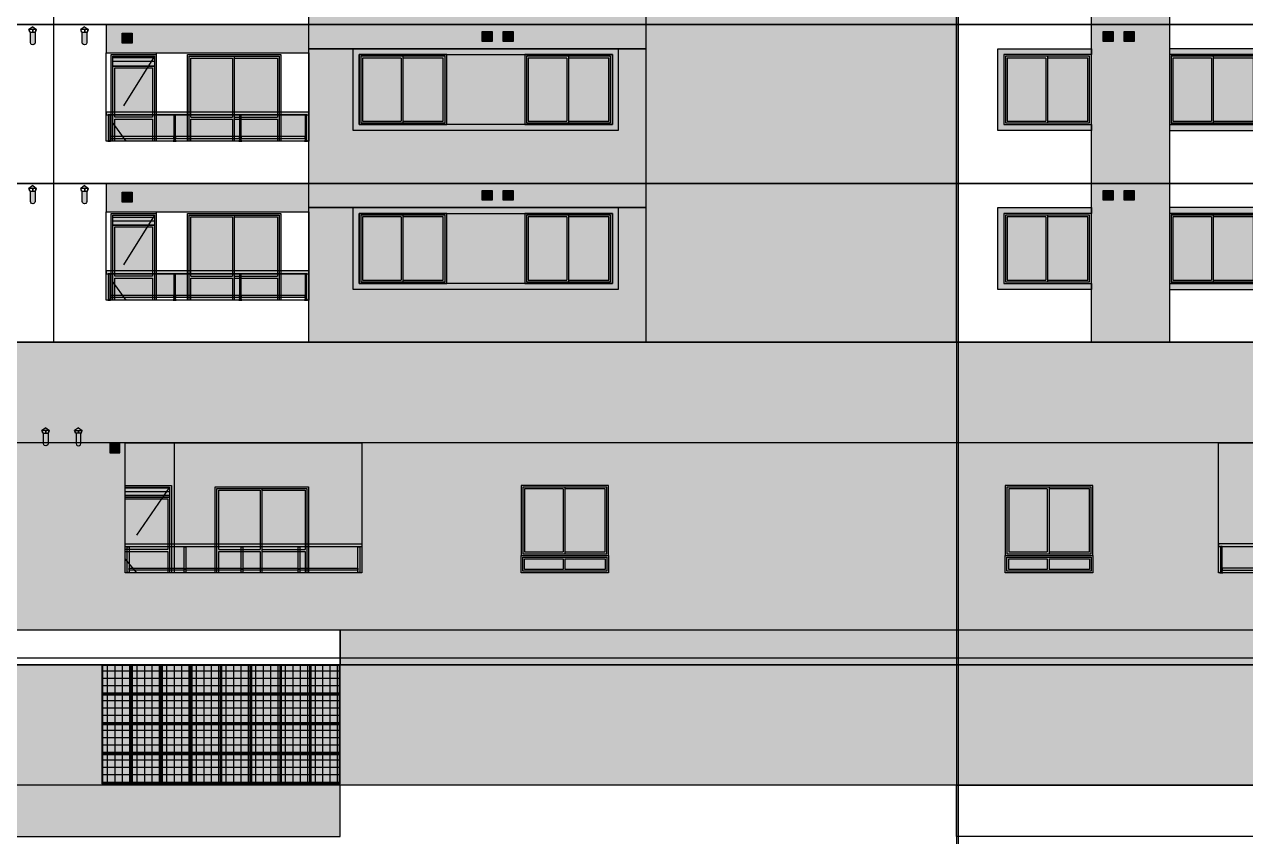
# Model space of a CAD drawing. Header units: metres. Extents: x -9138 to -7768, y 20 to 184.
# Drawn here: x -8591.45 to -8570.55, y 30.56 to 44.46 of the extents above; entities that cross this region are included whole.
import ezdxf
from ezdxf.xclip import XClip

# ---------------------------------------------------------------- set-up
doc = ezdxf.new("R2010")
doc.units = ezdxf.units.M
doc.header["$XCLIPFRAME"] = 0
doc.linetypes.add('CTE ELEV$0$DASHEDX2', pattern=[1.5, 1, -0.5])
for name, color, linetype in [('ARQ-DIM EMBASAM', 2, 'Continuous'), ('CTE ELEV$0$ARQ- FRISO', 7, 'Continuous'), ('CTE ELEV$0$ARQ-AUX', 7, 'Continuous'), ('CTE ELEV$0$ARQ-AUX1', 1, 'Continuous'), ('CTE ELEV$0$ARQ-AUX3', 3, 'Continuous'), ('CTE ELEV$0$ARQ-AUX4', 6, 'Continuous'), ('CTE ELEV$0$ARQ-CAX', 1, 'Continuous'), ('CTE ELEV$0$ARQ-PRJ', 7, 'CTE ELEV$0$DASHEDX2')]:
    doc.layers.add(name, color=color, linetype=linetype)
for name, color, linetype, true_color in [('CTE ELEV$0$COR CASTANHA', 7, 'Continuous', 0x92725d), ('CTE ELEV$0$COR CINZA FECHADO', 7, 'Continuous', 0x56534e), ('CTE ELEV$0$COR PLATINA', 7, 'Continuous', 0xa1a6a3), ('CTE ELEV$0$COR-CAIX', 7, 'Continuous', 0x45494e)]:
    doc.layers.add(name, color=color, linetype=linetype, true_color=true_color)
pattern_1 = [(0, (0.7400407849635293, 2.169163100299187), (0, 0.0635), [])]

# ---------------------------------------------------------------- blocks, each defined once
blk = doc.blocks.new('CTE ELEV$0$V NEOREX 18')
at = {"layer": 'CTE ELEV$0$ARQ-AUX'}
h = blk.add_hatch(dxfattribs=at)
h.set_pattern_fill('NET', color=256, scale=0.04)
h.set_pattern_definition([(0, (0.2549999999999955, 0.5), (0, 0.127), []), (90, (0.2549999999999955, 0.5), (-0.127, 7.776507174585693e-18), [])])
h.paths.add_polyline_path([(0.009999999999990905, 0.5), (0.009999999999990905, 0.01000000000000156), (0.5, 0.01000000000000156), (0.5, 0.5)])
at = {"layer": 'CTE ELEV$0$COR-CAIX'}
h = blk.add_hatch(color=256, dxfattribs=at)
h.dxf.hatch_style = 1
h.paths.add_polyline_path([(0, 0.5100000000000016), (0.5099999999999909, 0.5100000000000016), (0.5099999999999909, 0), (0, 0)])
at = {"layer": 'CTE ELEV$0$ARQ-AUX'}
for points in [[(0, 0.5100000000000016), (0.5099999999999909, 0.5100000000000016), (0.5099999999999909, 0), (0, 0)], [(0.009999999999990905, 0.5), (0.5, 0.5), (0.5, 0.01000000000000156), (0.009999999999990905, 0.01000000000000156)]]:
    blk.add_lwpolyline(points, close=True, dxfattribs=at)
blk = doc.blocks.new('CTE ELEV$0$elev 3 4andar')
at = {"layer": 'CTE ELEV$0$COR PLATINA', "transparency": 33554687}
h = blk.add_hatch(color=256, dxfattribs=at)
h.dxf.hatch_style = 1
h.paths.add_polyline_path([(28.40152276135268, 4.081105744156339), (48.83653105377198, 4.081105744156339), (48.83653105377198, 3.480003047299114), (28.40152276135268, 3.480003047299114)])
h = blk.add_hatch(color=256, dxfattribs=at)
h.dxf.hatch_style = 1
h.paths.add_polyline_path([(0.05502567296571215, 3.479918448314983), (70.55648719600867, 3.479918448314983), (70.55648719600867, 1.420002003640569), (0.05502567296571215, 1.420002003640569)])
at = {"layer": 'CTE ELEV$0$COR PLATINA', "elevation": 7.63427493346594e-06}
for points in [[(28.40152276135268, 4.081105744156339), (48.83653105377198, 4.081105744156339), (48.83653105377198, 3.480003047299114), (28.40152276135268, 3.480003047299114)], [(0.05502567296571215, 3.479918448314983), (70.55648719600867, 3.479918448314983), (70.55648719600867, 1.420002003640569), (0.05502567296571215, 1.420002003640569)]]:
    blk.add_lwpolyline(points, close=True, dxfattribs=at)
at = {"layer": 'Defpoints'}
blk.add_line((0.05502567296935013, 3.600003747892195, -8.282031624183796e-06), (80.613215646963, 3.600003747892202, -8.282031624183796e-06), dxfattribs=at)
at = {"layer": 'CTE ELEV$0$ARQ-AUX1', "xscale": -1}
for p in [(24.83152276135297, 2.969917935751681, 7.63427493346594e-06), (25.34152276135319, 2.969917935751681, 7.63427493346594e-06), (25.85152276135341, 2.969917935751681, 7.63427493346594e-06), (26.36152276135363, 2.969917935751681, 7.63427493346594e-06), (26.87152276135384, 2.969917935751681, 7.63427493346594e-06), (27.38152276135224, 2.969917935751681, 7.63427493346594e-06), (27.89152276135246, 2.969917935751681, 7.63427493346594e-06), (28.40152276135268, 2.969917935751681, 7.63427493346594e-06), (24.83152276135297, 2.459917935751683, 7.63427493346594e-06), (25.34152276135319, 2.459917935751683, 7.63427493346594e-06), (25.85152276135341, 2.459917935751683, 7.63427493346594e-06), (26.36152276135363, 2.459917935751683, 7.63427493346594e-06), (26.87152276135384, 2.459917935751683, 7.63427493346594e-06), (27.38152276135224, 2.459917935751683, 7.63427493346594e-06), (27.89152276135246, 2.459917935751683, 7.63427493346594e-06), (28.40152276135268, 2.459917935751683, 7.63427493346594e-06), (24.83152276135297, 1.949917935751678, 7.63427493346594e-06), (25.34152276135319, 1.949917935751678, 7.63427493346594e-06), (25.85152276135341, 1.949917935751678, 7.63427493346594e-06), (26.36152276135363, 1.949917935751678, 7.63427493346594e-06), (26.87152276135384, 1.949917935751678, 7.63427493346594e-06), (27.38152276135224, 1.949917935751678, 7.63427493346594e-06), (27.89152276135246, 1.949917935751678, 7.63427493346594e-06), (28.40152276135268, 1.949917935751678, 7.63427493346594e-06), (24.83152276135297, 1.43991793575168, 7.63427493346594e-06), (25.34152276135319, 1.43991793575168, 7.63427493346594e-06), (25.85152276135341, 1.43991793575168, 7.63427493346594e-06), (26.36152276135363, 1.43991793575168, 7.63427493346594e-06), (26.87152276135384, 1.43991793575168, 7.63427493346594e-06), (27.38152276135224, 1.43991793575168, 7.63427493346594e-06), (27.89152276135246, 1.43991793575168, 7.63427493346594e-06), (28.40152276135268, 1.43991793575168, 7.63427493346594e-06)]:
    blk.add_blockref('CTE ELEV$0$V NEOREX 18', p, dxfattribs=at)
blk = doc.blocks.new('CTE ELEV$0$V P 160x220')
at = {"layer": 'CTE ELEV$0$COR-CAIX'}
h = blk.add_hatch(color=256, dxfattribs=at)
h.dxf.hatch_style = 1
h.paths.add_polyline_path([(0, 2.174999999999999), (1.600000000000001, 2.174999999999999), (1.600000000000001, 0), (0, 0)])
h = blk.add_hatch(color=254, dxfattribs=at)
h.dxf.hatch_style = 1
h.paths.add_polyline_path([(0.7699999999999996, 2.115000000000001), (0.06000000000000233, 2.115000000000001), (0.06000000000000233, 1.1), (0.7699999999999996, 1.1)])
h.paths.add_polyline_path([(1.539999999999999, 2.115000000000001), (0.8000000000000007, 2.115000000000001), (0.8000000000000007, 1.1), (1.539999999999999, 1.1)])
h.paths.add_polyline_path([(1.539999999999999, 1.07), (0.8000000000000007, 1.07), (0.8000000000000007, 0.05999999999999894), (1.539999999999999, 0.05999999999999894)])
h.paths.add_polyline_path([(0.7699999999999996, 1.07), (0.06000000000000227, 1.07), (0.06000000000000227, 0.05999999999999894), (0.7699999999999996, 0.05999999999999894)])
at = {"layer": 'CTE ELEV$0$ARQ-CAX'}
for p, q in [((0.06000000000000227, 1.1), (0.7699999999999996, 1.1)), ((0.06000000000000227, 1.07), (0.7699999999999996, 1.07)), ((0.8000000000000007, 1.1), (1.539999999999999, 1.1)), ((0.8000000000000007, 1.07), (1.539999999999999, 1.07))]:
    blk.add_line(p, q, dxfattribs=at)
for points in [[(0, 2.174999999999999), (1.600000000000001, 2.174999999999999), (1.600000000000001, 0), (0, 0)], [(0.03000000000000114, 2.145), (1.57, 2.145), (1.57, 0.02999999999999936), (0.03000000000000114, 0.02999999999999936)]]:
    blk.add_lwpolyline(points, close=True, dxfattribs=at)
for points in [[(0.06000000000000227, 1.1), (0.06000000000000227, 2.115000000000001), (0.7699999999999996, 2.115000000000001)], [(0.7699999999999996, 2.115000000000001), (0.7699999999999996, 1.1)], [(0.8000000000000007, 2.145), (0.8000000000000007, 0.02999999999999936)], [(0.8000000000000007, 2.115000000000001), (1.539999999999999, 2.115000000000001), (1.539999999999999, 1.1)], [(0.7699999999999996, 0.05999999999999872), (0.06000000000000227, 0.05999999999999872), (0.06000000000000227, 1.07)], [(0.7699999999999996, 1.07), (0.7699999999999996, 0.05999999999999872)], [(1.539999999999999, 1.07), (1.539999999999999, 0.05999999999999872), (0.8000000000000007, 0.05999999999999872)]]:
    blk.add_lwpolyline(points, dxfattribs=at)
blk = doc.blocks.new('CTE ELEV$0$V J 150x120')
at = {"layer": 'CTE ELEV$0$COR-CAIX'}
h = blk.add_hatch(color=256, dxfattribs=at)
h.dxf.hatch_style = 1
h.paths.add_polyline_path([(1.499999999999773, 1.19999999496485), (0, 1.19999999496485), (0, 0), (1.499999999999773, 0)])
h = blk.add_hatch(color=254, dxfattribs=at)
h.dxf.hatch_style = 1
h.paths.add_polyline_path([(0.7200000000000273, 1.139999994964848), (0.05999999999994543, 1.139999994964848), (0.05999999999994543, 0.06000000000000227), (0.7200000000000273, 0.06000000000000227)])
h.paths.add_polyline_path([(0.75, 0.06000000000000233), (1.439999999999827, 0.06000000000000222), (1.439999999999827, 1.139999994964848), (0.75, 1.139999994964848)])
for points in [[(1.499999999999773, 1.19999999496485), (0, 1.19999999496485), (0, 0), (1.499999999999773, 0)], [(1.470000000000027, 1.169999994964849), (0.02999999999974534, 1.169999994964849), (0.02999999999974534, 0.03000000000000114), (1.470000000000027, 0.03000000000000114)]]:
    blk.add_lwpolyline(points, close=True)
for points in [[(0.7200000000000273, 1.139999994964848), (0.05999999999994543, 1.139999994964848), (0.05999999999994543, 0.06000000000000227), (0.7200000000000273, 0.06000000000000227)], [(0.7200000000000273, 1.139999994964848), (0.7200000000000273, 0.06000000000000227)], [(0.75, 1.169999994964849), (0.75, 0.03000000000000114)], [(0.75, 0.06000000000000227), (1.439999999999827, 0.06000000000000227), (1.439999999999827, 1.139999994964848), (0.75, 1.139999994964848)]]:
    blk.add_lwpolyline(points)
blk = doc.blocks.new('CTE ELEV$0$V P 90x220')
h = blk.add_hatch()
h.set_pattern_fill('LINE', scale=0.02)
h.set_pattern_definition(pattern_1)
h.paths.add_polyline_path([(0.8400407862358129, 2.169556123607768), (0.02999848820763873, 2.169162347138325), (0.02999848566307151, 1.999949036142695), (0.8400407836912457, 2.000342954664694)])
h.paths.add_polyline_path([(0.8100407453911135, 0.1999555789822711), (0.05999299462339636, 0.1999482358424149), (0.05999307376919205, 0.02994369828709864), (0.8100408245369092, 0.02995089937439843)])
at = {"layer": 'CTE ELEV$0$COR-CAIX', "transparency": 33554687}
h = blk.add_hatch(color=256, dxfattribs=at)
h.dxf.hatch_style = 1
h.paths.add_polyline_path([(0.869999870483506, -5.273226992130731e-05), (0.8699998704832786, 2.19994789076183), (0, 2.199949215283748), (0, 0)])
h = blk.add_hatch(color=254, dxfattribs=at)
h.dxf.hatch_style = 1
h.paths.add_polyline_path([(0.810040784963784, 1.969950380256748), (0.1684656068035183, 1.969951513230986), (0.7708066272563243, 1.099947813230832), (0.8100407849640113, 1.099947735842511)])
h.paths.add_polyline_path([(0.1684656068035181, 1.969951513230986), (0.05999697641482271, 1.969951704778552), (0.05999697641482271, 1.099949215283749), (0.7708066272563243, 1.099947813230831)])
h.paths.add_polyline_path([(0.8100407849640113, 0.9629145636115134), (0.8100407849640113, 1.043279146789324), (0.7915769473025795, 1.069947772262602), (0.05993953487359249, 1.069949215403971), (0.05998606635262183, 0.2299508745778109), (0.2162829343609197, 0.2299509124613905)])
h.paths.add_polyline_path([(0.8100407849640113, 0.9629145636115133), (0.2162829343609192, 0.2299509124613901), (0.8100407849640113, 0.2299510563777272)], flags=17)
h.paths.add_polyline_path([(0.8100407849640113, 1.069947735843021), (0.7915769473025794, 1.069947772262602), (0.8100407849640113, 1.043279146789324)], flags=17)
for points in [[(0.869999870483506, -5.273226992130731e-05), (0.8699998704832786, 2.19994789076183), (0, 2.199949215283748), (0, 0)], [(0.8400407849635293, 2.169949539136251), (0.02999848820763873, 2.169949357336332), (0.02999848820763873, 1.99994935733632), (0.8400407849635293, 1.99994953913621)]]:
    blk.add_lwpolyline(points, close=True)
for points in [[(0.8400407849642114, -5.273226992130731e-05), (0.8400407849637567, 1.999948785975349), (0.02999848820763873, 1.99995011049721), (0.02999848820763873, -1.51183053276327e-06)], [(0.8100407849640113, 1.09994789088231), (0.810040784963784, 1.969950380256748), (0.05999697641482271, 1.969951704778552), (0.05999697641482271, 1.099949215283749)], [(0.05993953487359249, 1.069949215403971), (0.05999880462081819, -3.650254399190089e-06)], [(0.8100407849640113, 1.069947735843021), (0.05993953487359249, 1.069949215403971)], [(0.05999697641482271, 1.099949215283749), (0.8100407849640113, 1.099947735842511)], [(0.8100407849640113, -4.910019444537284e-05), (0.8100407849640113, 1.06994789088211)], [(0.8100407849640113, 0.2299510563777272), (0.05998535251274006, 0.2299508745776375)], [(0.05998718681644277, 0.199951817210744), (0.8100407849640113, 0.1999519990106631)], [(0.059996972974659, 0.02995194118949485), (0.8100407849640113, 0.02994632509731332)], [(0, -5.078471625097336e-05), (0.869999870483506, -5.273226992130731e-05)]]:
    blk.add_lwpolyline(points)
at = {"layer": 'CTE ELEV$0$ARQ-PRJ'}
blk.add_lwpolyline([(0.02999848820763873, 2.169949357336332), (0.840040784963984, 0.9999480268527137), (0.02996351943511399, -5.086099804429978e-05)], dxfattribs=at)
blk = doc.blocks.new('CTE ELEV$0$V BAND INF 150x40')
at = {"layer": 'CTE ELEV$0$COR-CAIX'}
h = blk.add_hatch(color=256, dxfattribs=at)
h.dxf.hatch_style = 1
h.paths.add_polyline_path([(0, 0), (1.499999999999773, 0), (1.499999999999773, -0.3000000000000004), (0, -0.3000000000000004)])
h = blk.add_hatch(color=254, dxfattribs=at)
h.dxf.hatch_style = 1
h.paths.add_polyline_path([(0.7200000000000273, -0.2399999999999999), (0.7200000000000273, -0.0600000000000005), (0.06000000000000227, -0.0600000000000005), (0.06000000000000227, -0.2399999999999999)])
h.paths.add_polyline_path([(0.75, -0.2399999999999999), (1.43999999999977, -0.2399999999999999), (1.43999999999977, -0.06000000000000051), (0.75, -0.06000000000000048)])
at = {"layer": 'CTE ELEV$0$ARQ-CAX'}
for points in [[(0, 0), (1.499999999999773, 0), (1.499999999999773, -0.3000000000000004), (0, -0.3000000000000004)], [(0.03000000000000114, -0.03000000000000025), (1.469999999999771, -0.03000000000000025), (1.469999999999771, -0.2700000000000001), (0.03000000000000114, -0.2700000000000001)]]:
    blk.add_lwpolyline(points, close=True, dxfattribs=at)
for points in [[(0.7200000000000273, -0.2399999999999999), (0.06000000000000227, -0.2399999999999999), (0.06000000000000227, -0.0600000000000005), (0.7200000000000273, -0.0600000000000005)], [(0.7200000000000273, -0.0600000000000005), (0.7200000000000273, -0.2399999999999999)], [(0.75, -0.0600000000000005), (1.43999999999977, -0.0600000000000005), (1.43999999999977, -0.2399999999999999), (0.75, -0.2399999999999999)], [(0.75, -0.0600000000000005), (0.75, -0.2399999999999999)]]:
    blk.add_lwpolyline(points, dxfattribs=at)
blk = doc.blocks.new('CTE ELEV$0$V FR CHAPEU CHINES')
at = {"layer": 'CTE ELEV$0$ARQ-AUX'}
h = blk.add_hatch(color=8, dxfattribs=at)
h.dxf.hatch_style = 1
h.paths.add_polyline_path([(-0.009999999999990902, 0.2615019417494653), (-0.07699999999999818, 0.2115019417495107), (0.05700000000001637, 0.2115019417495107)])
h.paths.add_polyline_path([(0.03000000000001136, 0.1674075048937669), (-0.05000000000001138, 0.1674075048937669), (-0.05000000000001138, -0.01000000050763281, 1), (0.03000000000001136, -0.009999999697330952)])
h.paths.add_polyline_path([(-0.007499999999993179, 0.2115019417495107), (-0.01249999999998863, 0.2115019417495107), (-0.01249999999998863, 0.1674075048937669), (-0.007499999999993179, 0.1674075048937669)])
h.paths.add_polyline_path([(-0.07164127316178792, 0.2115019417495107), (-0.07699999999999818, 0.2115019417495107), (-0.0600000000000023, 0.1674075048937669), (-0.05464127316179203, 0.1674075048937669)])
h.paths.add_polyline_path([(0.05700000000001637, 0.2115019417495107), (0.05164127316180611, 0.2115019417495107), (0.03464127316181022, 0.1674075048937669), (0.04000000000002048, 0.1674075048937669)])
at = {"layer": 'CTE ELEV$0$ARQ-CAX'}
for p, q in [((0.04000000000002048, 0.1674075048937669), (-0.06000000000000229, 0.1674075048937669)), ((-0.05000000000001138, 0.1674075048937669), (-0.05000000000001137, -0.0100000016205469)), ((0.03000000000001137, -0.0100000016205469), (0.03000000000001136, 0.1674075048937669))]:
    blk.add_line(p, q, dxfattribs=at)
for points in [[(-0.009999999999990905, 0.2615019417494653), (-0.07699999999999818, 0.2115019417495107)], [(-0.06000000000000227, 0.1674075048937669), (-0.07699999999999818, 0.2115019417495107)], [(-0.05464127316179201, 0.1674075048937669), (-0.07164127316178792, 0.2115019417495107)], [(-0.009999999999990905, 0.2615019417494653), (0.05700000000001637, 0.2115019417495107)], [(0.0346412731618102, 0.1674075048937669), (0.05164127316180611, 0.2115019417495107)], [(0.04000000000002046, 0.1674075048937669), (0.05700000000001637, 0.2115019417495107)]]:
    blk.add_lwpolyline(points, dxfattribs=at)
at = {"layer": 'CTE ELEV$0$ARQ-CAX', "elevation": -0.0066782737750034}
for points in [[(-0.07699999999999818, 0.2115019417495107), (0.05700000000001637, 0.2115019417495107)], [(-0.01249999999998863, 0.2115019417495107), (-0.01249999999998863, 0.1674075048937669)], [(-0.007499999999993179, 0.2115019417495107), (-0.007499999999993179, 0.1674075048937669)]]:
    blk.add_lwpolyline(points, dxfattribs=at)
at = {"layer": 'CTE ELEV$0$ARQ-CAX'}
blk.add_arc((-0.009999999999999998, -0.01000000050763281), 0.04000000000001138, 179.999998405868, 2.321343878276061e-06, dxfattribs=at)
blk = doc.blocks.new('CTE ELEV$0$V GRD PUC')
at = {"transparency": 33554610}
h = blk.add_hatch(dxfattribs=at)
h.set_pattern_fill('ANGLE', color=256)
h.set_pattern_definition([(0, (0, 0), (0, 6.985), [5.08, -1.905]), (90, (0, 0), (-6.985, 4.277078946022131e-16), [5.08, -1.905])])
h.paths.add_polyline_path([(-0.05000694274531226, -0.2472583671389063), (-4.05000579235679, -0.247258119059083), (-4.050005785232452, -0.2972581190590802), (-0.05000694274531314, -0.2972581045278111)])
at = {"layer": 'CTE ELEV$0$COR-CAIX', "transparency": 33554607}
h = blk.add_hatch(color=256, dxfattribs=at)
h.dxf.hatch_style = 1
h.paths.add_polyline_path([(-6.942745312210619e-06, 0.4999997267498983), (-6.935620973758105e-06, 0.4499999926436331), (-4.050005785232452, 0.4499999779307231), (-4.05000579235679, 0.4999999779307203)])
h.paths.add_polyline_path([(-3.985005808371534, 0.07998857122176872), (-3.040007745983628, 0.07998856938263899), (-3.040007745983628, 0.04998856938263962), (-3.985005808371534, 0.04998857122176936)])
h.paths.add_polyline_path([(-3.010007735291112, 0.0799885712217705), (-2.06500744771704, 0.07998856570439727), (-2.06500744771704, 0.04998856570439791), (-3.010007735291112, 0.04998857122177114)])
h.paths.add_polyline_path([(-2.035007437024523, 0.07998856570443635), (-1.09000711384077, 0.07998857673912241), (-1.09000711384077, 0.04998857673912305), (-2.035007437024523, 0.04998856570443699)])
h.paths.add_polyline_path([(-1.060007120953094, 0.07998856202627103), (-0.06500693918915057, 0.07998856938271715), (-0.06500693918915057, 0.04998856938271778), (-1.060007120953094, 0.04998856202627167)])
h = blk.add_hatch(color=256, dxfattribs=at)
h.dxf.hatch_style = 1
h.paths.add_polyline_path([(-4.025005795912953, 0.009999999999999787), (-3.975005795912953, 0.009999999999999787), (-3.975005795912953, 0), (-4.025005795912953, 0)])
h.paths.add_polyline_path([(-4.015005792356791, 0.4499999852871497), (-3.985005799469115, 0.4499999852871497), (-3.985005799469114, 0.009999999999999787), (-4.01500579235679, 0.009999999999999787)])
h.paths.add_polyline_path([(-3.05000773173495, 0.009999994482665642), (-3.00000773173495, 0.009999994482665642), (-3.00000773173495, -5.517334145110908e-09), (-3.05000773173495, -5.517334145110908e-09)])
h.paths.add_polyline_path([(-3.040007728178789, 0.4499999797698155), (-3.010007735291112, 0.4499999797698155), (-3.010007735291112, 0.009999994482665642), (-3.040007728178789, 0.009999994482665642)])
h.paths.add_polyline_path([(-2.075007433468361, 0.009999988965331497), (-2.025007433468361, 0.009999988965331497), (-2.025007433468361, -1.103466829022182e-08), (-2.075007433468361, -1.103466829022182e-08)])
h.paths.add_polyline_path([(-2.0650074299122, 0.4499999742524814), (-2.035007437024523, 0.4499999742524814), (-2.035007437024523, 0.009999988965331497), (-2.0650074299122, 0.009999988965331497)])
h.paths.add_polyline_path([(-1.100007117396932, 0.009999992643573208), (-1.050007117396932, 0.009999992643573208), (-1.050007117396932, -7.356426579008257e-09), (-1.100007117396932, -7.356426579008257e-09)])
h.paths.add_polyline_path([(-1.09000711384077, 0.4499999779307231), (-1.060007120953094, 0.4499999779307231), (-1.060007120953094, 0.009999992643573208), (-1.09000711384077, 0.009999992643573208)])
h.paths.add_polyline_path([(-0.07500694274531283, 0.009999992643573208), (-0.02500694274531257, 0.009999992643573208), (-0.02500694274531257, -7.356426579008257e-09), (-0.07500694274531283, -7.356426579008257e-09)])
h.paths.add_polyline_path([(-0.06500693918915057, 0.4499999779307231), (-0.03500694630147572, 0.4499999779307231), (-0.03500694630147394, 0.009999992643573208), (-0.06500693918915057, 0.009999992643573208)])
h = blk.add_hatch(color=254, dxfattribs=at)
h.dxf.hatch_style = 1
h.paths.add_polyline_path([(-3.985005799469115, 0.4499999781668562), (-3.985005799469114, 0.0799885712217687), (-3.040007728178789, 0.07998856938263899), (-3.040007728178789, 0.4499999815998625)])
h.paths.add_polyline_path([(-3.010007735291112, 0.449999981708847), (-3.010007735291112, 0.0799885712217705), (-2.0650074299122, 0.07998856570439719), (-2.0650074299122, 0.4499999851418615)])
h.paths.add_polyline_path([(-1.09000711384077, 0.07998857673912238), (-1.090007113840771, 0.4499999886838605), (-2.035007437024523, 0.4499999852508461), (-2.035007437024523, 0.07998856570443635)])
h.paths.add_polyline_path([(-1.060007120953094, 0.449999988792845), (-1.060007120953094, 0.07998856202627105), (-0.06500693918915079, 0.07998856938271715), (-0.06500693918915079, 0.4499999924074999)])
for points in [[(-6.942745312210619e-06, 0.4999997267498983), (-6.935620973758105e-06, 0.4499999926436331), (-4.050005785232452, 0.4499999779307231), (-4.05000579235679, 0.4999999779307203)], [(-4.015005792356791, 0.4499999852871497), (-3.985005799469115, 0.4499999852871497), (-3.985005799469114, 0.009999999999999787), (-4.01500579235679, 0.009999999999999787)], [(-3.040007728178789, 0.4499999797698155), (-3.010007735291112, 0.4499999797698155), (-3.010007735291112, 0.009999994482665642), (-3.040007728178789, 0.009999994482665642)], [(-2.0650074299122, 0.4499999742524814), (-2.035007437024523, 0.4499999742524814), (-2.035007437024523, 0.009999988965331497), (-2.0650074299122, 0.009999988965331497)], [(-1.09000711384077, 0.4499999779307231), (-1.060007120953094, 0.4499999779307231), (-1.060007120953094, 0.009999992643573208), (-1.09000711384077, 0.009999992643573208)], [(-0.06500693918915057, 0.4499999779307231), (-0.03500694630147572, 0.4499999779307231), (-0.03500694630147394, 0.009999992643573208), (-0.06500693918915057, 0.009999992643573208)], [(-4.025005795912953, 0.009999999999999787), (-3.975005795912953, 0.009999999999999787), (-3.975005795912953, 0), (-4.025005795912953, 0)], [(-3.985005808371534, 0.07998857122176872), (-3.040007745983628, 0.07998856938263899), (-3.040007745983628, 0.04998856938263962), (-3.985005808371534, 0.04998857122176936)], [(-3.05000773173495, 0.009999994482665642), (-3.00000773173495, 0.009999994482665642), (-3.00000773173495, -5.517334145110908e-09), (-3.05000773173495, -5.517334145110908e-09)], [(-3.010007735291112, 0.0799885712217705), (-2.06500744771704, 0.07998856570439727), (-2.06500744771704, 0.04998856570439791), (-3.010007735291112, 0.04998857122177114)], [(-2.075007433468361, 0.009999988965331497), (-2.025007433468361, 0.009999988965331497), (-2.025007433468361, -1.103466829022182e-08), (-2.075007433468361, -1.103466829022182e-08)], [(-2.035007437024523, 0.07998856570443635), (-1.09000711384077, 0.07998857673912241), (-1.09000711384077, 0.04998857673912305), (-2.035007437024523, 0.04998856570443699)], [(-1.100007117396932, 0.009999992643573208), (-1.050007117396932, 0.009999992643573208), (-1.050007117396932, -7.356426579008257e-09), (-1.100007117396932, -7.356426579008257e-09)], [(-1.060007120953094, 0.07998856202627103), (-0.06500693918915057, 0.07998856938271715), (-0.06500693918915057, 0.04998856938271778), (-1.060007120953094, 0.04998856202627167)], [(-0.07500694274531283, 0.009999992643573208), (-0.02500694274531257, 0.009999992643573208), (-0.02500694274531257, -7.356426579008257e-09), (-0.07500694274531283, -7.356426579008257e-09)]]:
    blk.add_lwpolyline(points, close=True)
blk = doc.blocks.new('CTE ELEV$0$vp vento kit')
at = {"layer": 'CTE ELEV$0$ARQ-CAX', "transparency": 33554687}
h = blk.add_hatch(dxfattribs=at)
h.set_pattern_fill('LINE', scale=0.01)
h.set_pattern_definition([(0, (8794.04868885521, -68.7271093550549), (0, 0.03175), [])])
h.paths.add_polyline_path([(-0.1599999999998545, 0.1599999999999966), (-0.01000000000021828, 0.1599999999999966), (-0.01000000000021828, 0.01000000000000512), (-0.1599999999998545, 0.01000000000000512)])
at = {"layer": 'CTE ELEV$0$COR-CAIX', "transparency": 33554687}
h = blk.add_hatch(color=256, dxfattribs=at)
h.dxf.hatch_style = 1
h.paths.add_polyline_path([(-0.1700000000000728, 0.1700000000000017), (0, 0.1700000000000017), (0, 0), (-0.1700000000000728, 0)])
at = {"layer": 'CTE ELEV$0$ARQ-CAX'}
for points in [[(-0.1700000000000728, 0.1700000000000017), (0, 0.1700000000000017), (0, 0), (-0.1700000000000728, 0)], [(-0.1599999999998545, 0.1599999999999966), (-0.01000000000021828, 0.1599999999999966), (-0.01000000000021828, 0.01000000000000512), (-0.1599999999998545, 0.01000000000000512)]]:
    blk.add_lwpolyline(points, close=True, dxfattribs=at)
blk = doc.blocks.new('CTE ELEV$0$ELEV 1 PUC')
at = {"layer": 'CTE ELEV$0$COR CINZA FECHADO', "transparency": 33554687}
h = blk.add_hatch(color=256, dxfattribs=at)
h.dxf.hatch_style = 1
h.paths.add_polyline_path([(0, 4.68), (58.14994658083924, 4.68), (58.14994658083924, 2.955000248867108), (0, 2.955000248867108)])
at = {"layer": 'CTE ELEV$0$COR PLATINA', "transparency": 33554687}
h = blk.add_hatch(color=256, dxfattribs=at)
h.dxf.hatch_style = 1
h.paths.add_polyline_path([(0, -0.2400858969618085), (58.14994658083924, -0.2400858969495943), (58.14994658083924, 2.955000248867108), (0, 2.955000248854894)])
at = {"layer": 'CTE ELEV$0$ARQ-AUX1'}
blk.add_line((13.15514379498563, 2.955000248867108, -4.257288457060169e-06), (13.15514379498563, 0.7300002488671211, -4.257288457060169e-06), dxfattribs=at)
at = {"layer": 'CTE ELEV$0$ARQ-AUX3'}
for p, q in [((26.54498214618252, 4.68, 3.25655033724249e-05), (26.54498214618252, -0.8400008179571827, 3.25655033724249e-05)), ((26.57498214618317, 4.68, 3.688385969632772e-05), (26.57498214618317, -0.8400008179571827, 3.688385969632772e-05))]:
    blk.add_line(p, q, dxfattribs=at)
blk.add_lwpolyline([(0, 4.68), (47.05990209601987, 4.68)], dxfattribs=at)
for points, elevation in [([(12.31514494893781, 2.955000248867108), (16.36514379498658, 2.955000248867108), (16.36514379498658, 0.7300002488671211), (12.31514494893781, 0.7300002488671211)], 4.319321033073013e-06), ([(31.03008062170375, 2.955000248867108), (35.08007947131591, 2.955000248867108), (35.08007947131591, 0.7300002488671211), (31.03008062170375, 0.7300002488671211)], 4.319321032670557e-06)]:
    blk.add_lwpolyline(points, close=True, dxfattribs=dict(at, elevation=elevation))
at = {"layer": 'CTE ELEV$0$COR CINZA FECHADO'}
blk.add_lwpolyline([(0, 4.68), (58.14994658083924, 4.68), (58.14994658083924, 2.955000248867108), (0, 2.955000248867108)], close=True, dxfattribs=at)
at = {"layer": 'CTE ELEV$0$COR PLATINA', "elevation": 3.688385969673145e-05}
blk.add_lwpolyline([(0, -0.2400858969618085), (58.14994658083924, -0.2400858969495943), (58.14994658083924, 2.955000248867108), (0, 2.955000248854894)], close=True, dxfattribs=at)
at = {"layer": 'CTE ELEV$0$ARQ-AUX1', "xscale": -1}
blk.add_blockref('CTE ELEV$0$V FR CHAPEU CHINES', (10.94393746327973, 2.955000249374736, 4.257288457060169e-06), dxfattribs=at)
at = {"layer": 'CTE ELEV$0$ARQ-AUX1'}
blk.add_blockref('CTE ELEV$0$V FR CHAPEU CHINES', (11.52393746327971, 2.955000249374736, 4.257288457060169e-06), dxfattribs=at)
at = {"layer": 'CTE ELEV$0$ARQ-AUX3'}
blk.add_blockref('CTE ELEV$0$V GRD PUC', (16.36515073773189, 0.7300002488671209, 4.319321033073013e-06), dxfattribs=at)
at = {"layer": 'CTE ELEV$0$ARQ-AUX3', "xscale": -1}
blk.add_blockref('CTE ELEV$0$V GRD PUC', (31.03007367895843, 0.7311888343531692, 4.319321032670557e-06), dxfattribs=at)
at = {"layer": 'CTE ELEV$0$ARQ-CAX', "xscale": -1}
blk.add_blockref('CTE ELEV$0$vp vento kit', (12.05014494893863, 2.785000248867107), dxfattribs=at)
at = {"layer": 'CTE ELEV$0$ARQ-CAX'}
ref = blk.add_blockref('CTE ELEV$0$V P 90x220', (13.10514379498636, 0.03005097969983694, -4.257288457060128e-06), dxfattribs=dict(at, xscale=-1))
XClip(ref).set_block_clipping_path([(0, 0.6999492691672788), (0.789998846048551, 2.1999492152837465)])
ref = blk.add_blockref('CTE ELEV$0$V P 160x220', (13.85514379498636, 0.03000020001874049, -4.257288457060169e-06), dxfattribs=at)
XClip(ref).set_block_clipping_path([(-0.11286441080255827, 0.7000000488483913), (1.6000000000000014, 2.1999999999999993)])
for name, p in [('CTE ELEV$0$V J 150x120', (19.09082014424712, 1.03000020001874)), ('CTE ELEV$0$V J 150x120', (27.38030303196865, 1.03000020001874, 4.319321033073013e-06)), ('CTE ELEV$0$V BAND INF 150x40', (19.09082014424712, 1.03000020001874)), ('CTE ELEV$0$V BAND INF 150x40', (27.38030303196865, 1.03000020001874, 4.319321033073013e-06))]:
    blk.add_blockref(name, p, dxfattribs=at)
blk = doc.blocks.new('CTE ELEV$0$V P 80x220')
at = {"layer": 'CTE ELEV$0$ARQ-CAX'}
h = blk.add_hatch(dxfattribs=at)
h.set_pattern_fill('LINE', scale=0.02)
h.set_pattern_definition(pattern_1)
h.paths.add_polyline_path([(0.7400407911631108, 2.144949789303585), (0.02999849440722019, 2.144949107169002), (0.02999848566307151, 1.999949036142695), (0.7400407824189621, 1.999949860329835)])
h.paths.add_polyline_path([(0.7100407453911117, 0.1999555789822711), (0.05999299462339636, 0.1999482358424149), (0.05999307376919205, 0.02994369828709864), (0.7100408245369074, 0.02995089937439843)])
at = {"layer": 'CTE ELEV$0$COR-CAIX'}
h = blk.add_hatch(color=256, dxfattribs=at)
h.dxf.hatch_style = 1
h.paths.add_polyline_path([(0.769999870483506, -5.273226992130731e-05), (0.7699998704832787, 2.17494789076183), (0, 2.174949215283748), (0, 0)])
h = blk.add_hatch(color=254, dxfattribs=at)
h.dxf.hatch_style = 1
h.paths.add_polyline_path([(0.710040784963784, 1.944950380256748), (0.154021862521787, 1.944951513194523), (0.6780285646396669, 1.099947808699445), (0.7100407849640114, 1.099947735842511)])
h.paths.add_polyline_path([(0.154021862521787, 1.944951513194523), (0.05999697641482271, 1.944951704778552), (0.05999697641482277, 1.099949215283749), (0.6780285646396669, 1.099947808699445)])
h.paths.add_polyline_path([(0.7100407849640114, 0.9576991504390304), (0.7100407849640114, 1.048325482775265), (0.6966322975776743, 1.069947766359305), (0.05993953487359249, 1.069949215403971), (0.05998606635262183, 0.2299508745778374), (0.1932827310059605, 0.229950911856728)])
h.paths.add_polyline_path([(0.7100407849640114, 0.9576991504390303), (0.1932827310059605, 0.229950911856728), (0.7100407849640114, 0.2299510563777274)], flags=17)
at = {"layer": 'CTE ELEV$0$ARQ-CAX'}
for points in [[(0.769999870483506, -5.273226992130731e-05), (0.7699998704832787, 2.17494789076183), (0, 2.174949215283748), (0, 0)], [(0.7400407849635293, 2.144949539136251), (0.02999848820763873, 2.144949357336332), (0.02999848820763873, 1.97494935733632), (0.7400407849635293, 1.97494953913621)]]:
    blk.add_lwpolyline(points, close=True, dxfattribs=at)
for points in [[(0.7400407849642114, -5.273226992130731e-05), (0.7400407849637567, 1.974948785975349), (0.02999848820763873, 1.97495011049721), (0.02999848820763873, -1.51183053276327e-06)], [(0.7100407849640114, 1.09994789088231), (0.710040784963784, 1.944950380256748), (0.05999697641482271, 1.944951704778552), (0.05999697641482271, 1.099949215283749)], [(0.05993953487359249, 1.069949215403971), (0.05999880462081819, -3.650254399190089e-06)], [(0.7100407849640114, 1.069947735843021), (0.05993953487359249, 1.069949215403971)], [(0.05999697641482271, 1.099949215283749), (0.7100407849640114, 1.099947735842511)], [(0.7100407849640114, -4.910019444537284e-05), (0.7100407849640114, 1.06994789088211)], [(0.7100407849640114, 0.2299510563777272), (0.05998535251274006, 0.2299508745776375)], [(0.05998718681644277, 0.199951817210744), (0.7100407849640114, 0.1999519990106631)], [(0.059996972974659, 0.02995194118949485), (0.7100407849640114, 0.02994632509731332)], [(0, -5.078471625097336e-05), (0.769999870483506, -5.273226992130731e-05)]]:
    blk.add_lwpolyline(points, dxfattribs=at)
at = {"layer": 'CTE ELEV$0$ARQ-PRJ'}
blk.add_lwpolyline([(0.02999848820763873, 2.144949357336332), (0.7400407849639841, 0.9999480268527137), (0.02996351943511399, -5.086099804429978e-05)], dxfattribs=at)
blk = doc.blocks.new('CTE ELEV$0$v grd 3.47')
at = {"layer": 'CTE ELEV$0$COR-CAIX'}
h = blk.add_hatch(color=256, dxfattribs=at)
h.dxf.hatch_style = 1
h.paths.add_polyline_path([(-3.470051764252201, 0.4500000000001722), (7.124338452513257e-09, 0.4500000000001722), (0, 0.4999997341064386), (-3.470051771376539, 0.5000000000001705)])
h.paths.add_polyline_path([(-3.405051778488864, 0.4500000073565988), (-3.43505177137654, 0.4500000073565988), (-3.43505177137654, 0.01000002206945017), (-3.405051778488863, 0.01000002206945017)])
h.paths.add_polyline_path([(-2.321701183288468, 0.01000001471300476), (-2.271701183288468, 0.01000001471300476), (-2.271701183288468, 1.471300475897053e-08), (-2.321701183288468, 1.471300475897053e-08)])
h.paths.add_polyline_path([(-1.198350591644234, 0.0100000073565592), (-1.148350591644234, 0.0100000073565592), (-1.148350591644234, 7.356559195148549e-09), (-1.198350591644234, 7.356559195148549e-09)])
h.paths.add_polyline_path([(-1.158350595200396, 0.07998857673925747), (-0.064999996443838, 0.07998857673925747), (-0.064999996443838, 0.04998857673925811), (-1.158350595200396, 0.04998857673925811)])
h.paths.add_polyline_path([(-2.28170118684463, 0.07998859145210885), (-1.188350588088072, 0.0799885914521089), (-1.188350588088072, 0.04998859145210954), (-2.28170118684463, 0.04998859145210949)])
h.paths.add_polyline_path([(-1.188350588088072, 0.4499999926437077), (-1.158350595200396, 0.4499999926437077), (-1.158350595200396, 0.01000000735655917), (-1.188350588088072, 0.01000000735655922)])
h.paths.add_polyline_path([(-2.311701179732306, 0.4500000000001533), (-2.28170118684463, 0.4500000000001533), (-2.28170118684463, 0.01000001471300479), (-2.311701179732306, 0.01000001471300473)])
h.paths.add_polyline_path([(-3.405051778488863, 0.07998859145210874), (-2.311701179732306, 0.07998859145210879), (-2.311701179732306, 0.04998859145210943), (-3.405051778488863, 0.04998859145210938)])
h.paths.add_polyline_path([(-3.445051774932701, 0.01000002206945027), (-3.395051774932702, 0.01000002206945027), (-3.395051774932702, 2.206945026728135e-08), (-3.445051774932701, 2.206945026728135e-08)])
h.paths.add_polyline_path([(-0.07499999999999998, 0.01000000000011369), (-0.02499999999999999, 0.01000000000011369), (-0.02499999999999999, 1.13686837721616e-13), (-0.07499999999999998, 1.13686837721616e-13)])
h.paths.add_polyline_path([(-0.06499999644383839, 0.4499999852872622), (-0.03500000355616242, 0.4499999852872622), (-0.03500000355616198, 0.01000000000011366), (-0.06499999644383794, 0.01000000000011371)])
at = {"layer": 'CTE ELEV$0$COR-CAIX', "transparency": 33554610}
h = blk.add_hatch(color=254, dxfattribs=at)
h.dxf.hatch_style = 1
h.paths.add_polyline_path([(-2.311701179732306, 0.07998859145210879), (-2.311701179732306, 0.4500000000983832), (-3.405051778488864, 0.4500000072583689), (-3.405051778488863, 0.07998859145210874)])
h.paths.add_polyline_path([(-1.188350588088072, 0.0799885914521089), (-1.188350588088072, 0.4499999927419376), (-2.28170118684463, 0.4499999999019233), (-2.28170118684463, 0.07998859145210885)])
h.paths.add_polyline_path([(-1.158350595200396, 0.07998857673925747), (-0.06499999644383747, 0.07998857673925747), (-0.06499999644383836, 0.4499999853854922), (-1.158350595200396, 0.4499999925454778)])
at = {"ltscale": 0.05}
blk.add_lwpolyline([(0, 0.4999997341064386), (7.124338452513257e-09, 0.4500000000001722), (-3.470051764252201, 0.4500000000001722), (-3.470051771376539, 0.5000000000001705)], close=True, dxfattribs=at)
for points in [[(-3.43505177137654, 0.4500000073565988), (-3.405051778488864, 0.4500000073565988), (-3.405051778488863, 0.0100000220694503), (-3.43505177137654, 0.01000002206945024)], [(-2.311701179732306, 0.4500000000001533), (-2.28170118684463, 0.4500000000001533), (-2.28170118684463, 0.01000001471300479), (-2.311701179732306, 0.01000001471300473)], [(-1.188350588088072, 0.4499999926437077), (-1.158350595200396, 0.4499999926437077), (-1.158350595200396, 0.01000000735655917), (-1.188350588088072, 0.01000000735655922)], [(-0.06499999644383839, 0.4499999852872622), (-0.03500000355616242, 0.4499999852872622), (-0.03500000355616198, 0.01000000000011366), (-0.06499999644383794, 0.01000000000011371)], [(-3.445051774932701, 0.01000002206945027), (-3.395051774932702, 0.01000002206945027), (-3.395051774932702, 2.206945026728135e-08), (-3.445051774932701, 2.206945026728135e-08)], [(-3.405051778488863, 0.07998859145210874), (-2.311701179732306, 0.07998859145210879), (-2.311701179732306, 0.04998859145210943), (-3.405051778488863, 0.04998859145210938)], [(-2.321701183288468, 0.01000001471300476), (-2.271701183288468, 0.01000001471300476), (-2.271701183288468, 1.471300475897053e-08), (-2.321701183288468, 1.471300475897053e-08)], [(-2.28170118684463, 0.07998859145210885), (-1.188350588088072, 0.0799885914521089), (-1.188350588088072, 0.04998859145210954), (-2.28170118684463, 0.04998859145210949)], [(-1.198350591644234, 0.0100000073565592), (-1.148350591644234, 0.0100000073565592), (-1.148350591644234, 7.356559195148549e-09), (-1.198350591644234, 7.356559195148549e-09)], [(-1.158350595200396, 0.07998857673925747), (-0.064999996443838, 0.07998857673925747), (-0.064999996443838, 0.04998857673925811), (-1.158350595200396, 0.04998857673925811)], [(-0.07499999999999998, 0.01000000000011369), (-0.02499999999999999, 0.01000000000011369), (-0.02499999999999999, 1.13686837721616e-13), (-0.07499999999999998, 1.13686837721616e-13)]]:
    blk.add_lwpolyline(points, close=True)
blk.add_lwpolyline([(-3.420051774932702, 0.4500000073565988), (-0.05000000000000041, 0.4499999852872622)])
blk = doc.blocks.new('CTE ELEV$0$elev 1 tipo')
h = blk.add_hatch(color=256)
h.dxf.hatch_style = 1
h.paths.add_polyline_path([(11.98998904528707, 2.23499988263579), (15.45998748365128, 2.23499988263579), (15.45998748365128, 2.720000000019255), (11.98998904528707, 2.720000000019255)])
at = {"layer": 'CTE ELEV$0$COR CINZA FECHADO', "transparency": 33554687}
h = blk.add_hatch(color=256, dxfattribs=at)
h.dxf.hatch_style = 1
h.paths.add_polyline_path([(21.23000812437749, 0), (26.5449821461807, 0), (26.5449821461807, 2.720000000000027), (21.23000812437749, 2.720000000000027)])
at = {"layer": 'CTE ELEV$0$COR CINZA FECHADO'}
h = blk.add_hatch(color=256, dxfattribs=at)
h.dxf.hatch_style = 1
h.paths.add_polyline_path([(30.18994957569339, 2.720000000000027), (28.85526986614605, 2.720000000000027), (28.85526986614605, 0), (30.18994957569339, 0)])
h = blk.add_hatch(color=256, dxfattribs=at)
h.dxf.hatch_style = 1
h.paths.add_polyline_path([(20.75466704690371, 2.304999999999993), (16.21998732197608, 2.304999999999993), (16.21998732197608, 0.9050000050351485), (20.75466704690371, 0.9050000050351485)])
h.paths.add_polyline_path([(16.31998732197644, 1.005000005035143), (16.31998732197644, 2.204999999999998), (17.81998732197644, 2.204999999999998), (20.65466704690334, 2.204999999999998), (20.65466704690334, 1.005000005035143), (19.15466704690334, 1.005000005035143)], flags=16)
h.paths.add_polyline_path([(17.78998732197579, 1.035000005035144), (16.3499873219771, 1.035000005035144), (16.3499873219771, 2.174999999999997), (17.78998732197579, 2.174999999999997)], flags=0)
h.paths.add_polyline_path([(17.75998732197695, 1.065000005035145), (17.06998732197644, 1.065000005035145), (17.06998732197644, 2.144999999999996), (17.75998732197695, 2.144999999999996)], flags=0)
h.paths.add_polyline_path([(19.18466704690218, 1.035000005035144), (19.18466704690218, 2.174999999999997), (20.62466704690269, 2.174999999999997), (20.62466704690269, 1.035000005035144)], flags=0)
h.paths.add_polyline_path([(19.21466704690283, 1.065000005035145), (19.21466704690283, 2.144999999999996), (19.87466704690269, 2.144999999999996), (19.87466704690269, 1.065000005035145)], flags=0)
h.paths.add_polyline_path([(17.03998732197579, 1.065000005035145), (16.37998732197593, 1.065000005035145), (16.37998732197593, 2.144999999999996), (17.03998732197579, 2.144999999999996)], flags=0)
h.paths.add_polyline_path([(19.90466704690334, 2.144999999999996), (20.59466704690385, 2.144999999999996), (20.59466704690385, 1.065000005035145), (19.90466704690334, 1.065000005035145)], flags=0)
h.paths.add_polyline_path([(19.15466704690334, 2.204999999999998), (17.81998732197644, 2.204999999999998), (17.81998732197644, 1.005000005035143), (19.15466704690334, 1.005000005035143)], flags=0)
h = blk.add_hatch(color=256, dxfattribs=at)
h.dxf.hatch_style = 1
h.paths.add_polyline_path([(28.85526986614605, 2.304999999999993), (27.25526986614568, 2.304999999999993), (27.25526986614568, 2.204999999999998), (27.25526986614568, 0.9050000050351485), (27.35526986614605, 0.9050000050351485), (28.85526986614605, 0.9050000050351485), (28.85526986614605, 1.005000005035143), (27.35526986614605, 1.005000005035143), (27.35526986614605, 2.204999999999998), (28.85526986614605, 2.204999999999998)])
h = blk.add_hatch(color=256, dxfattribs=at)
h.dxf.hatch_style = 1
h.paths.add_polyline_path([(31.78994957569375, 2.304999999999993), (30.18994957569339, 2.304999999999993), (30.18994957569339, 2.204999999999998), (31.68994957569339, 2.204999999999998), (31.68994957569339, 1.005000005035143), (30.18994957569339, 1.005000005035143), (30.18994957569339, 0.9050000050351485), (31.68994957569339, 0.9050000050351485), (31.78994957569375, 0.9050000050351485), (31.78994957569375, 2.204999999999998)])
h = blk.add_hatch(color=256, dxfattribs=at)
h.dxf.hatch_style = 1
h.paths.add_polyline_path([(19.15466704690334, 2.204999999999998), (17.81998732197644, 2.204999999999998), (17.81998732197644, 1.005000005035143), (19.15466704690334, 1.005000005035143)])
at = {"layer": 'CTE ELEV$0$COR PLATINA', "transparency": 33554687}
h = blk.add_hatch(color=256, dxfattribs=at)
h.dxf.hatch_style = 1
h.paths.add_polyline_path([(15.45998748365128, 2.304999999999993), (21.23000812437749, 2.304999999999993), (21.23000812437749, 0), (15.45998748365128, 0)])
blk.add_lwpolyline([(11.98998904528707, 2.23499988263579), (15.45998748365128, 2.23499988263579), (15.45998748365128, 2.720000000019255), (11.98998904528707, 2.720000000019255)], close=True)
at = {"layer": 'CTE ELEV$0$ARQ- FRISO', "elevation": 9.896849528761792e-06}
blk.add_lwpolyline([(0, 2.720000000000027), (58.14994658083924, 2.720000000000027)], dxfattribs=at)
at = {"layer": 'CTE ELEV$0$ARQ- FRISO'}
blk.add_lwpolyline([(58.14994658083924, 0), (0, 0)], dxfattribs=at)
at = {"layer": 'CTE ELEV$0$ARQ-AUX1', "elevation": 3.963675300280975e-06}
blk.add_lwpolyline([(12.8499972173704, 0.7199998826357756), (12.8499972173704, 2.23499988263579)], dxfattribs=at)
at = {"layer": 'CTE ELEV$0$ARQ-AUX3'}
for p, q in [((11.09004448481937, 2.720000000000027, 9.896849528761792e-06), (11.09004448481937, 0)), ((26.5449821461807, 2.720000000000027, 1.26013688051205e-06), (26.5449821461807, 0, -8.636712648249742e-06)), ((26.57498214618136, 2.720000000000027, 5.578493204414869e-06), (26.57498214618136, 0, -4.318356324346909e-06))]:
    blk.add_line(p, q, dxfattribs=at)
blk.add_lwpolyline([(11.98998904528707, 2.23499988263579), (15.45998748365309, 2.23499988263579), (15.45998748365309, 0.7199998826357756), (11.98998904528707, 0.7199998826357756)], close=True, dxfattribs=at)
at = {"layer": 'CTE ELEV$0$COR CINZA FECHADO', "elevation": -0.000133515348612653}
blk.add_lwpolyline([(21.23000812437749, 0), (26.5449821461807, 0), (26.5449821461807, 2.720000000000027), (21.23000812437749, 2.720000000000027)], close=True, dxfattribs=at)
at = {"layer": 'CTE ELEV$0$COR CINZA FECHADO'}
for points in [[(28.85526986614605, 2.720000000000027), (30.18994957569339, 2.720000000000027), (30.18994957569339, 0), (28.85526986614605, 0)], [(16.21998732197608, 2.304999999999993), (20.75466704690371, 2.304999999999993), (20.75466704690371, 0.9050000050351485), (16.21998732197608, 0.9050000050351485)], [(28.85526986614605, 2.204999999999998), (27.35526986614605, 2.204999999999998), (27.35526986614605, 1.005000005035143), (28.85526986614605, 1.005000005035143), (28.85526986614605, 0.9050000050351485), (27.35526986614605, 0.9050000050351485), (27.25526986614568, 0.9050000050351485), (27.25526986614568, 2.204999999999998), (27.25526986614568, 2.304999999999993), (28.85526986614605, 2.304999999999993)], [(30.18994957569339, 2.204999999999998), (31.68994957569339, 2.204999999999998), (31.68994957569339, 1.005000005035143), (30.18994957569339, 1.005000005035143), (30.18994957569339, 0.9050000050351485), (31.68994957569339, 0.9050000050351485), (31.78994957569375, 0.9050000050351485), (31.78994957569375, 2.204999999999998), (31.78994957569375, 2.304999999999993), (30.18994957569339, 2.304999999999993)], [(16.31998732197644, 2.204999999999998), (20.65466704690334, 2.204999999999998), (20.65466704690334, 1.005000005035143), (16.31998732197644, 1.005000005035143)]]:
    blk.add_lwpolyline(points, close=True, dxfattribs=at)
at = {"layer": 'CTE ELEV$0$COR PLATINA'}
blk.add_lwpolyline([(15.45998748365128, 2.304999999999993), (21.23000812437749, 2.304999999999993), (21.23000812437749, 0), (15.45998748365128, 0)], close=True, dxfattribs=at)
at = {"layer": 'CTE ELEV$0$ARQ-AUX1', "xscale": -1}
for p in [(10.72124155611891, 2.419999883143532, 2.698700925578885e-05), (11.60958777501583, 2.419999883143532, 2.698700925578885e-05)]:
    blk.add_blockref('CTE ELEV$0$V FR CHAPEU CHINES', p, dxfattribs=at)
at = {"layer": 'CTE ELEV$0$ARQ-AUX3', "xscale": -1}
blk.add_blockref('CTE ELEV$0$v grd 3.47', (11.98998904528707, 0.7199998605663325, -1.260038885885826e-05), dxfattribs=at)
at = {"layer": 'CTE ELEV$0$ARQ-CAX'}
for name, p in [('CTE ELEV$0$vp vento kit', (12.4349890452886, 2.399999882635896, 2.698700925578885e-05)), ('CTE ELEV$0$vp vento kit', (18.59491082958084, 2.430000000000021, 9.896849528761778e-06)), ('CTE ELEV$0$vp vento kit', (18.95443111782697, 2.429942601720725, 5.578493130487474e-06)), ('CTE ELEV$0$vp vento kit', (29.22563835676374, 2.430000000000021, 9.896849528761778e-06)), ('CTE ELEV$0$vp vento kit', (29.58515864500987, 2.430057398279317, 1.421520592703608e-05)), ('CTE ELEV$0$V J 150x120', (16.31998732197644, 1.005000005035143)), ('CTE ELEV$0$V J 150x120', (19.15466704690334, 1.005000005035143)), ('CTE ELEV$0$V J 150x120', (27.35526986614605, 1.005000005035143)), ('CTE ELEV$0$V J 150x120', (30.18994957569339, 1.005000005035143))]:
    blk.add_blockref(name, p, dxfattribs=at)
ref = blk.add_blockref('CTE ELEV$0$V P 80x220', (12.84499563220379, 0.03005210923817003), dxfattribs=dict(at, xscale=-1))
XClip(ref).set_block_clipping_path([(-0.17631134214025224, 0.6899477733976109), (0.8362995515677625, 2.270731512646572)])
ref = blk.add_blockref('CTE ELEV$0$V P 160x220', (13.37999645205491, 0.03000132452191906), dxfattribs=at)
XClip(ref).set_block_clipping_path([(0, 0.6899985581138601), (1.6000000000000014, 2.1999999999999993)])
blk = doc.blocks.new('CTE ELEV$0$cor fachada 1')
at = {"layer": 'CTE ELEV$0$COR PLATINA', "transparency": 33554687}
h = blk.add_hatch(color=256, dxfattribs=at)
h.dxf.hatch_style = 1
h.paths.add_polyline_path([(-20.55996036144643, -40.8000014339184), (-14.78993972072021, -40.8000014339184), (-14.78993972072021, -41.21500143393767), (-20.55996036144643, -41.21500143393767)])
h = blk.add_hatch(color=256, dxfattribs=at)
h.dxf.hatch_style = 1
h.paths.add_polyline_path([(-20.55996036144643, -43.52000143391843), (-14.78993972072021, -43.52000143391843), (-14.78993972072021, -43.93500143393769), (-20.55996036144643, -43.93500143393769)])
at = {"layer": 'CTE ELEV$0$COR PLATINA'}
for points, elevation in [([(-20.55996036144643, -40.8000014339184), (-14.78993972072021, -40.8000014339184), (-14.78993972072021, -41.21500143393767), (-20.55996036144643, -41.21500143393767)], -0.0001104801627209575), ([(-20.55996036144643, -43.52000143391843), (-14.78993972072021, -43.52000143391843), (-14.78993972072021, -43.93500143393769), (-20.55996036144643, -43.93500143393769)], -0.0001203770122497193)]:
    blk.add_lwpolyline(points, close=True, dxfattribs=dict(at, elevation=elevation))
blk = doc.blocks.new('CTE ELEV')
at = {"layer": 'CTE ELEV$0$COR PLATINA', "transparency": 33554687}
h = blk.add_hatch(color=256, dxfattribs=at)
h.dxf.hatch_style = 1
h.paths.add_polyline_path([(-8614.392495112716, 30.55999995119053), (-8586.045998024332, 30.55999995119053), (-8586.045998024332, 31.44000200363083), (-8614.392495112716, 31.44000200363083)])
at = {"layer": 'CTE ELEV$0$ARQ- FRISO'}
blk.add_lwpolyline([(-8586.045998024332, 33.49991844830524), (-8614.39249511272, 33.49991844830524), (-8614.39249511272, 34.1011057441466), (-8586.045998024332, 34.1011057441466)], close=True, dxfattribs=at)
for points, elevation in [([(-8614.392495112716, 30.55999995119053), (-8586.045998024332, 30.55999995119053), (-8586.045998024332, 31.44000200363083), (-8614.392495112716, 31.44000200363083)], -5.945466473008046e-07), ([(-8575.495998024333, 31.44000200363083), (-8543.891033589676, 31.44000200363083), (-8543.891033589676, 30.56000000000007), (-8575.495998024333, 30.56000000000007)], -4.318356320753842e-06)]:
    blk.add_lwpolyline(points, close=True, dxfattribs=dict(at, elevation=elevation))
at = {"layer": 'CTE ELEV$0$ARQ-AUX3', "elevation": -4.318356320753842e-06}
blk.add_lwpolyline([(-8575.495998024333, 33.50119082315123), (-8575.495998024333, 23.00457473341002)], dxfattribs=at)
at = {"layer": 'CTE ELEV$0$ARQ-AUX3'}
blk.add_lwpolyline([(-8575.465998024332, 33.50119082315123), (-8575.465998024332, 23.00457473341002)], dxfattribs=at)
blk.add_blockref('CTE ELEV$0$ELEV 1 PUC', (-8602.040980170515, 34.34119164110841, -3.688385969317874e-05))
at = {"layer": 'CTE ELEV$0$ARQ-AUX4'}
blk.add_blockref('CTE ELEV$0$elev 3 4andar', (-8614.447520785685, 30.01999999999026, -7.63427493346594e-06), dxfattribs=at)
at = {"layer": 'CTE ELEV$0$COR CASTANHA'}
for p in [(-8602.040980170517, 44.46000386523515, -1.708964465990739e-05), (-8602.040980170517, 41.74000386523512, -2.698649418866918e-05), (-8602.040980170517, 39.0200038652351, -3.688334371743096e-05)]:
    blk.add_blockref('CTE ELEV$0$elev 1 tipo', p, dxfattribs=at)
at = {"layer": 'CTE ELEV$0$COR CINZA FECHADO'}
blk.add_blockref('CTE ELEV$0$cor fachada 1', (-8566.02103232542, 85.26000386521633, -6.470606665036496e-06), dxfattribs=at)

msp = doc.modelspace()

# ---------------------------------------------------------------- block references
at = {"layer": 'ARQ-DIM EMBASAM'}
msp.add_blockref('CTE ELEV', (0, 0), dxfattribs=at)

doc.saveas('drawing.dxf')
